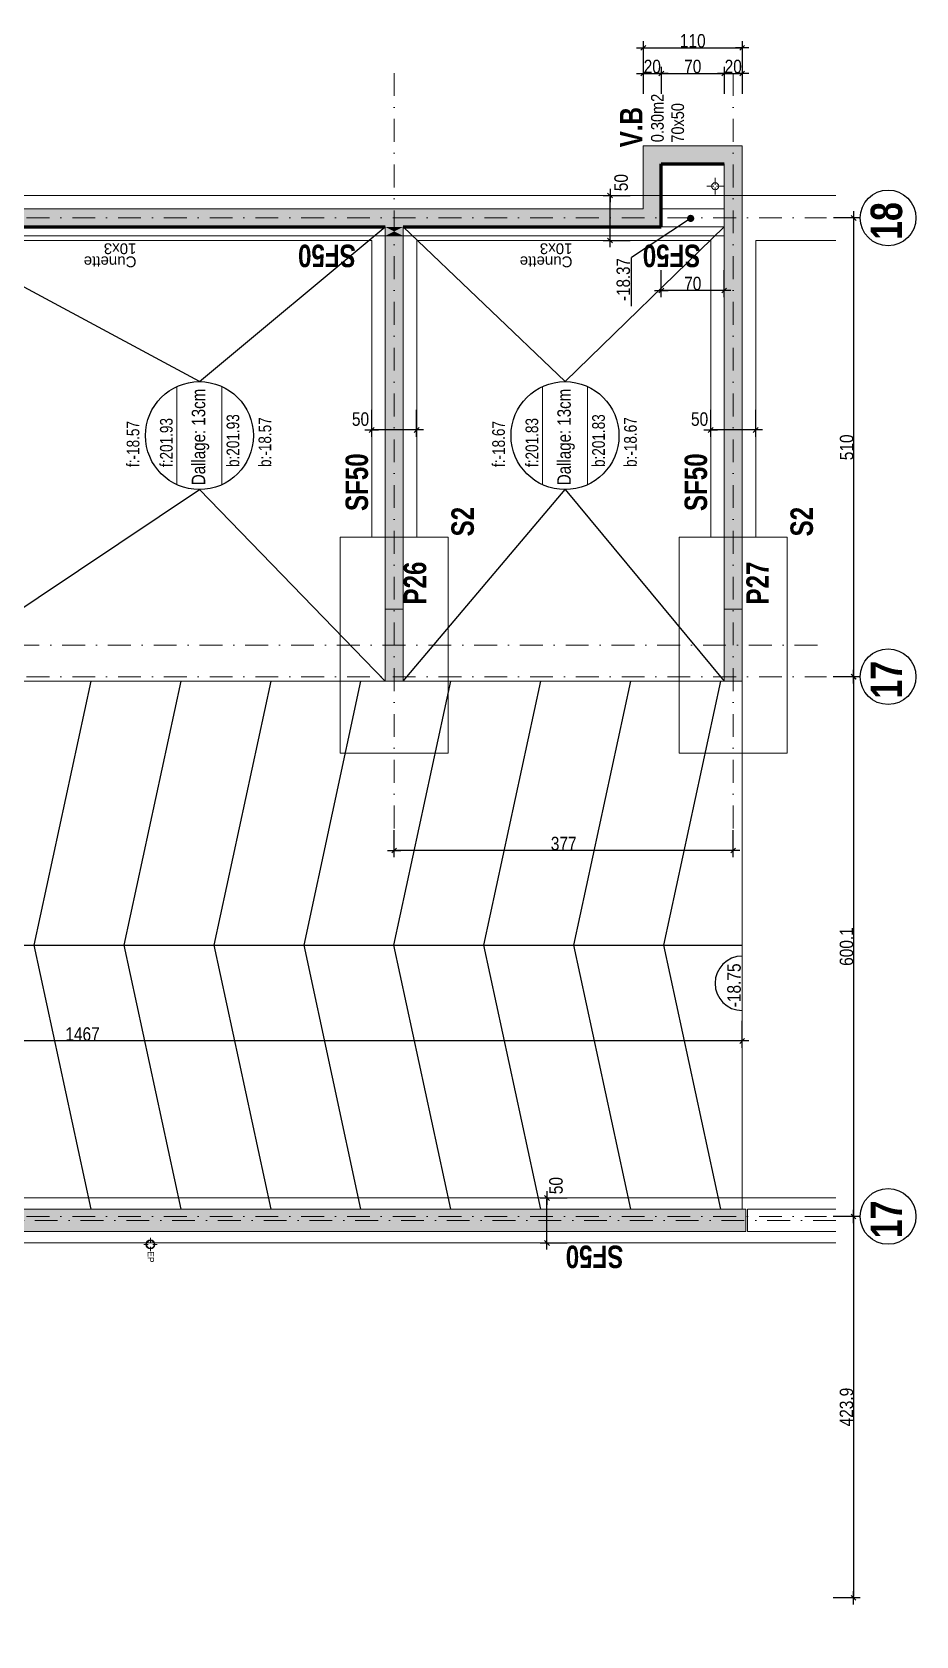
# Model space of a CAD drawing. Header units: centimetres. Extents: x -14085 to 643619, y -47998 to 35592.
# Drawn here: x 63879 to 64862, y 2616 to 4399 of the extents above; entities that cross this region are included whole.
import ezdxf
from ezdxf.enums import TextEntityAlignment as Align

# ---------------------------------------------------------------- set-up
doc = ezdxf.new("R2010")
doc.units = ezdxf.units.CM
doc.header["$PDMODE"] = 1
doc.header["$PDSIZE"] = -2
doc.linetypes.add('TIRETPTX2', pattern=[50.8, 25.4, -12.7, 0, -12.7])
for name, color, linetype in [('01_cote_gen', 4, 'Continuous'), ('01_linteaux', 2, 'Continuous'), ('01_poch_murs', 253, 'Continuous'), ('01_poch_poteaux', 250, 'Continuous'), ('01_texte', 230, 'Continuous'), ('AA_COTES', 2, 'Continuous')]:
    doc.layers.add(name, color=color, linetype=linetype)
for name, color, linetype, lineweight in [('01_murs_coup', 5, 'Continuous', 60), ('01_sem', 42, 'Continuous', 15), ('01_tram_axes', 2, 'TIRETPTX2', 9), ('B Général', 7, 'Continuous', 5), ('C ANNOTATIONS-prestations', 7, 'Continuous', 5)]:
    doc.layers.add(name, color=color, linetype=linetype, lineweight=lineweight)
doc.styles.add('ARIAL NA', font='ARIALN.TTF')
doc.styles.add('Arial Narrow', font='ARIALN.TTF')
doc.styles.add('Eurostile', font='')
doc.styles.add('impact', font='impact.ttf')
doc.styles.add('MATTE_TXT', font='arial.ttf')
doc.styles.add('STYLE2', font='ARIALN.TTF')
doc.styles.get('Eurostile').set_extended_font_data('Eurostile')
doc.dimstyles.new('JB50', dxfattribs={"dimscale": 0.1, "dimtxt": 150, "dimasz": 15, "dimexe": 0.1, "dimexo": 0.1, "dimgap": 0.09, "dimtad": 1, "dimdec": 1, "dimdsep": 46, "dimtxsty": 'STYLE2', "dimblk1": 'BOND_G', "dimblk2": 'BOND_D', "dimsah": 1, "dimcen": 1.5, "dimdle": 0.01, "dimse1": 1, "dimse2": 1, "dimclrd": 4, "dimclre": 2, "dimclrt": 6, "dimazin": 2, "dimtfac": 2.333333, "dimtdec": 1, "dimtix": 1, "dimtmove": 2, "dimatfit": 3, "dimldrblk": 'BOND_G', "dimfxl": 1, "dimtolj": 1, "dimtzin": 0, "dimarcsym": 0})

# ---------------------------------------------------------------- blocks, each defined once
blk = doc.blocks.new('EP')
at = {"layer": 'B Général', "color": 7, "linetype": 'Continuous', "lineweight": 5}
for p, q in [((-7.5, 0), (-2.5, 0)), ((0, 7.5), (0, 2.5)), ((7.5, 0), (2.5, 0)), ((0, -7.5), (0, -2.5))]:
    blk.add_line(p, q, dxfattribs=at)
at = {"layer": 'B Général', "color": 7, "linetype": 'Continuous', "lineweight": 5, "flags": 128}
for points in [[(-5, 0, -1), (5, 0, -1)], [(-4.3, 0, -1), (4.3, 0, -1)]]:
    blk.add_lwpolyline(points, format="xyb", close=True, dxfattribs=at)
at = {"layer": 'C ANNOTATIONS-prestations', "insert": (7.5, 4), "char_height": 7.06, "attachment_point": 1, "line_spacing_factor": 0.894142, "style": 'Eurostile'}
blk.add_mtext('EP', dxfattribs=at)
blk = doc.blocks.new('BOND_G')
at = {"layer": 'AA_COTES', "color": 0}
for p, q in [((0, -5), (0, 15)), ((5, 0), (-5, 0)), ((1.8, 1.8), (-1.8, -1.8))]:
    blk.add_line(p, q, dxfattribs=at)
blk = doc.blocks.new('BOND_D')
at = {"layer": 'AA_COTES', "color": 0}
for p, q in [((5, 0), (-5, 0)), ((-1.8, -1.8), (1.8, 1.8)), ((0, 5), (0, -15))]:
    blk.add_line(p, q, dxfattribs=at)
blk = doc.blocks.new('*D1871')
at = {"layer": '01_cote_gen', "color": 4, "lineweight": -2, "transparency": 16777216}
blk.add_line((64682.2, 3956.5), (64635.2, 3956.5), dxfattribs=at)
at = {"layer": 'Defpoints', "color": 0, "lineweight": 0, "transparency": 16777216}
for p in [(64633.7, 3966.2), (64683.7, 3966.2), (64633.7, 3956.5)]:
    blk.add_point(p, dxfattribs=at)
at = {"layer": '01_cote_gen', "color": 4, "lineweight": -2, "transparency": 16777216, "xscale": 1.5, "yscale": 1.5, "zscale": 1.5, "rotation": 180}
blk.add_blockref('BOND_D', (64633.7, 3956.5), dxfattribs=at)
at = {"layer": '01_cote_gen', "color": 4, "lineweight": -2, "transparency": 16777216, "xscale": 1.5, "yscale": 1.5, "zscale": 1.5}
blk.add_blockref('BOND_G', (64683.7, 3956.5), dxfattribs=at)
at = {"layer": '01_cote_gen', "color": 6, "lineweight": 0, "transparency": 16777216, "insert": (64621.3, 3968.5), "char_height": 15, "attachment_point": 5, "style": 'STYLE2'}
blk.add_mtext('\\A1;50', dxfattribs=at)
blk = doc.blocks.new('*D1858')
at = {"layer": '01_cote_gen', "color": 4, "lineweight": -2, "transparency": 16777216}
blk.add_line((64305.2, 3956.5), (64258.2, 3956.5), dxfattribs=at)
at = {"layer": 'Defpoints', "color": 0, "lineweight": 0, "transparency": 16777216}
for p in [(64256.7, 3966.2), (64306.7, 3966.2), (64256.7, 3956.5)]:
    blk.add_point(p, dxfattribs=at)
at = {"layer": '01_cote_gen', "color": 4, "lineweight": -2, "transparency": 16777216, "xscale": 1.5, "yscale": 1.5, "zscale": 1.5, "rotation": 180}
blk.add_blockref('BOND_D', (64256.7, 3956.5), dxfattribs=at)
at = {"layer": '01_cote_gen', "color": 4, "lineweight": -2, "transparency": 16777216, "xscale": 1.5, "yscale": 1.5, "zscale": 1.5}
blk.add_blockref('BOND_G', (64306.7, 3956.5), dxfattribs=at)
at = {"layer": '01_cote_gen', "color": 6, "lineweight": 0, "transparency": 16777216, "insert": (64244.3, 3968.5), "char_height": 15, "attachment_point": 5, "style": 'STYLE2'}
blk.add_mtext('\\A1;50', dxfattribs=at)
blk = doc.blocks.new('*D1872')
at = {"layer": '01_cote_gen', "color": 4, "lineweight": -2, "transparency": 16777216}
blk.add_line((64521.7, 4168.7), (64521.7, 4215.7), dxfattribs=at)
at = {"layer": 'Defpoints', "color": 0, "lineweight": 0, "transparency": 16777216}
for p in [(64488.9, 4217.2), (64521.7, 4217.2), (64538, 4167.2)]:
    blk.add_point(p, dxfattribs=at)
at = {"layer": '01_cote_gen', "color": 4, "lineweight": -2, "transparency": 16777216, "xscale": 1.5, "yscale": 1.5, "zscale": 1.5}
for name, p, rotation in [('BOND_D', (64521.7, 4217.2), 90), ('BOND_G', (64521.7, 4167.2), 270)]:
    blk.add_blockref(name, p, dxfattribs=dict(at, rotation=rotation))
at = {"layer": '01_cote_gen', "color": 6, "lineweight": 0, "transparency": 16777216, "insert": (64534.1, 4231.5), "char_height": 15, "attachment_point": 5, "rotation": 90, "style": 'STYLE2'}
blk.add_mtext('\\A1;50', dxfattribs=at)
blk = doc.blocks.new('*D1849')
at = {"layer": '01_cote_gen', "color": 4, "lineweight": -2, "transparency": 16777216}
blk.add_line((64451.6, 3054.2), (64451.6, 3101.2), dxfattribs=at)
at = {"layer": 'Defpoints', "color": 0, "lineweight": 0, "transparency": 16777216}
for p in [(64448.3, 3102.7), (64451.6, 3102.7), (64448.3, 3052.7)]:
    blk.add_point(p, dxfattribs=at)
at = {"layer": '01_cote_gen', "color": 4, "lineweight": -2, "transparency": 16777216, "xscale": 1.5, "yscale": 1.5, "zscale": 1.5}
for name, p, rotation in [('BOND_D', (64451.6, 3102.7), 90), ('BOND_G', (64451.6, 3052.7), 270)]:
    blk.add_blockref(name, p, dxfattribs=dict(at, rotation=rotation))
at = {"layer": '01_cote_gen', "color": 6, "lineweight": 0, "transparency": 16777216, "insert": (64461.7, 3116.4), "char_height": 15, "attachment_point": 5, "rotation": 90, "style": 'STYLE2'}
blk.add_mtext('\\A1;50', dxfattribs=at)
blk = doc.blocks.new('*D1862')
at = {"layer": '01_cote_gen', "color": 4, "lineweight": -2, "transparency": 16777216}
blk.add_line((64647.2, 4111.5), (64580.2, 4111.5), dxfattribs=at)
at = {"layer": 'Defpoints', "color": 0, "lineweight": 0, "transparency": 16777216}
for p in [(64578.7, 4182.2), (64648.7, 4182.2), (64578.7, 4111.5)]:
    blk.add_point(p, dxfattribs=at)
at = {"layer": '01_cote_gen', "color": 4, "lineweight": -2, "transparency": 16777216, "xscale": 1.5, "yscale": 1.5, "zscale": 1.5, "rotation": 180}
blk.add_blockref('BOND_D', (64578.7, 4111.5), dxfattribs=at)
at = {"layer": '01_cote_gen', "color": 4, "lineweight": -2, "transparency": 16777216, "xscale": 1.5, "yscale": 1.5, "zscale": 1.5}
blk.add_blockref('BOND_G', (64648.7, 4111.5), dxfattribs=at)
at = {"layer": '01_cote_gen', "color": 6, "lineweight": 0, "transparency": 16777216, "insert": (64613.7, 4119.2), "char_height": 15, "attachment_point": 5, "style": 'STYLE2'}
blk.add_mtext('\\A1;70', dxfattribs=at)
blk = doc.blocks.new('*D1851')
at = {"layer": '01_cote_gen', "color": 4, "lineweight": -2, "transparency": 16777216}
blk.add_line((64792.6, 4190.7), (64792.6, 3683.7), dxfattribs=at)
at = {"layer": 'Defpoints', "color": 0, "lineweight": 0, "transparency": 16777216}
for p in [(64784.2, 4192.2), (64784.2, 3682.2), (64792.6, 3682.2)]:
    blk.add_point(p, dxfattribs=at)
at = {"layer": '01_cote_gen', "color": 4, "lineweight": -2, "transparency": 16777216, "xscale": 1.5, "yscale": 1.5, "zscale": 1.5}
for name, p, rotation in [('BOND_G', (64792.6, 4192.2), 90), ('BOND_D', (64792.6, 3682.2), 270)]:
    blk.add_blockref(name, p, dxfattribs=dict(at, rotation=rotation))
at = {"layer": '01_cote_gen', "color": 6, "lineweight": 0, "transparency": 16777216, "insert": (64784.9, 3937.2), "char_height": 15, "attachment_point": 5, "rotation": 90, "style": 'STYLE2'}
blk.add_mtext('\\A1;510', dxfattribs=at)
blk = doc.blocks.new('*D1852')
at = {"layer": '01_cote_gen', "color": 4, "lineweight": -2, "transparency": 16777216}
blk.add_line((64792.4, 3680.7), (64792.4, 3083.6), dxfattribs=at)
at = {"layer": 'Defpoints', "color": 0, "lineweight": 0, "transparency": 16777216}
for p in [(64784.2, 3682.2), (64792.4, 3082.1), (64792.4, 3082.1)]:
    blk.add_point(p, dxfattribs=at)
at = {"layer": '01_cote_gen', "color": 4, "lineweight": -2, "transparency": 16777216, "xscale": 1.5, "yscale": 1.5, "zscale": 1.5}
for name, p, rotation in [('BOND_G', (64792.4, 3682.2), 90), ('BOND_D', (64792.4, 3082.1), 270)]:
    blk.add_blockref(name, p, dxfattribs=dict(at, rotation=rotation))
at = {"layer": '01_cote_gen', "color": 6, "lineweight": 0, "transparency": 16777216, "insert": (64784.7, 3382.2), "char_height": 15, "attachment_point": 5, "rotation": 90, "style": 'STYLE2'}
blk.add_mtext('\\A1;600.1', dxfattribs=at)
blk = doc.blocks.new('*D1853')
at = {"layer": '01_cote_gen', "color": 4, "lineweight": -2, "transparency": 16777216}
blk.add_line((64792.4, 3080.6), (64792.4, 2659.7), dxfattribs=at)
at = {"layer": 'Defpoints', "color": 0, "lineweight": 0, "transparency": 16777216}
for p in [(64792.4, 3082.1), (64776.1, 2658.2), (64792.4, 2658.2)]:
    blk.add_point(p, dxfattribs=at)
at = {"layer": '01_cote_gen', "color": 4, "lineweight": -2, "transparency": 16777216, "xscale": 1.5, "yscale": 1.5, "zscale": 1.5}
for name, p, rotation in [('BOND_G', (64792.4, 3082.1), 90), ('BOND_D', (64792.4, 2658.2), 270)]:
    blk.add_blockref(name, p, dxfattribs=dict(at, rotation=rotation))
at = {"layer": '01_cote_gen', "color": 6, "lineweight": 0, "transparency": 16777216, "insert": (64784.7, 2870.2), "char_height": 15, "attachment_point": 5, "rotation": 90, "style": 'STYLE2'}
blk.add_mtext('\\A1;423.9', dxfattribs=at)
blk = doc.blocks.new('*D1866')
at = {"layer": '01_cote_gen', "color": 4, "lineweight": -2, "transparency": 16777216}
blk.add_line((64657.2, 3488.9), (64283.2, 3488.9), dxfattribs=at)
at = {"layer": 'Defpoints', "color": 0, "lineweight": 0, "transparency": 16777216}
for p in [(64281.7, 3513.3), (64658.7, 3513.3), (64281.7, 3488.9)]:
    blk.add_point(p, dxfattribs=at)
at = {"layer": '01_cote_gen', "color": 4, "lineweight": -2, "transparency": 16777216, "xscale": 1.5, "yscale": 1.5, "zscale": 1.5, "rotation": 180}
blk.add_blockref('BOND_D', (64281.7, 3488.9), dxfattribs=at)
at = {"layer": '01_cote_gen', "color": 4, "lineweight": -2, "transparency": 16777216, "xscale": 1.5, "yscale": 1.5, "zscale": 1.5}
blk.add_blockref('BOND_G', (64658.7, 3488.9), dxfattribs=at)
at = {"layer": '01_cote_gen', "color": 6, "lineweight": 0, "transparency": 16777216, "insert": (64470.2, 3496.6), "char_height": 15, "attachment_point": 5, "style": 'STYLE2'}
blk.add_mtext('\\A1;377', dxfattribs=at)
blk = doc.blocks.new('*D1867')
at = {"layer": '01_cote_gen', "color": 4, "lineweight": -2, "transparency": 16777216}
blk.add_line((64280.2, -24.3), (63738.2, -24.3), dxfattribs=at)
at = {"layer": 'Defpoints', "color": 0, "lineweight": 0, "transparency": 16777216}
for p in [(63736.7, 3513.3), (64281.7, 0), (63736.7, -24.3)]:
    blk.add_point(p, dxfattribs=at)
at = {"layer": '01_cote_gen', "color": 4, "lineweight": -2, "transparency": 16777216, "xscale": 1.5, "yscale": 1.5, "zscale": 1.5, "rotation": 180}
blk.add_blockref('BOND_D', (63736.7, -24.3), dxfattribs=at)
at = {"layer": '01_cote_gen', "color": 4, "lineweight": -2, "transparency": 16777216, "xscale": 1.5, "yscale": 1.5, "zscale": 1.5}
blk.add_blockref('BOND_G', (64281.7, -24.3), dxfattribs=at)
at = {"layer": '01_cote_gen', "color": 6, "lineweight": 0, "transparency": 16777216, "insert": (64009.2, -16.7), "char_height": 15, "attachment_point": 5, "style": 'STYLE2'}
blk.add_mtext('\\A1;545', dxfattribs=at)
blk = doc.blocks.new('*D1861')
at = {"layer": '01_cote_gen', "color": 4, "lineweight": -2, "transparency": 16777216}
blk.add_line((64667.2, 3277.2), (63203.2, 3277.2), dxfattribs=at)
at = {"layer": 'Defpoints', "color": 0, "lineweight": 0, "transparency": 16777216}
for p in [(63201.7, 3289.8), (64668.7, 3283.5), (63201.7, 3277.2)]:
    blk.add_point(p, dxfattribs=at)
at = {"layer": '01_cote_gen', "color": 4, "lineweight": -2, "transparency": 16777216, "xscale": 1.5, "yscale": 1.5, "zscale": 1.5, "rotation": 180}
blk.add_blockref('BOND_D', (63201.7, 3277.2), dxfattribs=at)
at = {"layer": '01_cote_gen', "color": 4, "lineweight": -2, "transparency": 16777216, "xscale": 1.5, "yscale": 1.5, "zscale": 1.5}
blk.add_blockref('BOND_G', (64668.7, 3277.2), dxfattribs=at)
at = {"layer": '01_cote_gen', "color": 6, "lineweight": 0, "transparency": 16777216, "insert": (63935.2, 3284.8), "char_height": 15, "attachment_point": 5, "style": 'STYLE2'}
blk.add_mtext('\\A1;1467', dxfattribs=at)
blk = doc.blocks.new('*D1854')
at = {"layer": '01_cote_gen', "color": 4, "lineweight": -2, "transparency": 16777216}
blk.add_line((64560.2, 4381.3), (64667.2, 4381.3), dxfattribs=at)
at = {"layer": 'Defpoints', "color": 0, "lineweight": 0, "transparency": 16777216}
for p in [(64668.7, 4381.3), (64558.7, 4275.3), (64668.7, 4275.3)]:
    blk.add_point(p, dxfattribs=at)
at = {"layer": '01_cote_gen', "color": 4, "lineweight": -2, "transparency": 16777216, "xscale": 1.5, "yscale": 1.5, "zscale": 1.5, "rotation": 180}
blk.add_blockref('BOND_G', (64558.7, 4381.3), dxfattribs=at)
at = {"layer": '01_cote_gen', "color": 4, "lineweight": -2, "transparency": 16777216, "xscale": 1.5, "yscale": 1.5, "zscale": 1.5}
blk.add_blockref('BOND_D', (64668.7, 4381.3), dxfattribs=at)
at = {"layer": '01_cote_gen', "color": 6, "lineweight": 0, "transparency": 16777216, "insert": (64613.7, 4389), "char_height": 15, "attachment_point": 5, "style": 'STYLE2'}
blk.add_mtext('\\A1;110', dxfattribs=at)
blk = doc.blocks.new('*D1855')
at = {"layer": '01_cote_gen', "color": 4, "lineweight": -2, "transparency": 16777216}
blk.add_line((64560.2, 4352.8), (64577.2, 4352.8), dxfattribs=at)
at = {"layer": 'Defpoints', "color": 0, "lineweight": 0, "transparency": 16777216}
for p in [(64578.7, 4352.8), (64558.7, 4275.3), (64578.7, 4255.1)]:
    blk.add_point(p, dxfattribs=at)
at = {"layer": '01_cote_gen', "color": 4, "lineweight": -2, "transparency": 16777216, "xscale": 1.5, "yscale": 1.5, "zscale": 1.5, "rotation": 180}
blk.add_blockref('BOND_G', (64558.7, 4352.8), dxfattribs=at)
at = {"layer": '01_cote_gen', "color": 4, "lineweight": -2, "transparency": 16777216, "xscale": 1.5, "yscale": 1.5, "zscale": 1.5}
blk.add_blockref('BOND_D', (64578.7, 4352.8), dxfattribs=at)
at = {"layer": '01_cote_gen', "color": 6, "lineweight": 0, "transparency": 16777216, "insert": (64568.7, 4360.5), "char_height": 15, "attachment_point": 5, "style": 'STYLE2'}
blk.add_mtext('\\A1;20', dxfattribs=at)
blk = doc.blocks.new('*D1856')
at = {"layer": '01_cote_gen', "color": 4, "lineweight": -2, "transparency": 16777216}
blk.add_line((64580.2, 4352.8), (64647.2, 4352.8), dxfattribs=at)
at = {"layer": 'Defpoints', "color": 0, "lineweight": 0, "transparency": 16777216}
for p in [(64648.7, 4352.8), (64578.7, 4339.4), (64648.7, 4250)]:
    blk.add_point(p, dxfattribs=at)
at = {"layer": '01_cote_gen', "color": 4, "lineweight": -2, "transparency": 16777216, "xscale": 1.5, "yscale": 1.5, "zscale": 1.5, "rotation": 180}
blk.add_blockref('BOND_G', (64578.7, 4352.8), dxfattribs=at)
at = {"layer": '01_cote_gen', "color": 4, "lineweight": -2, "transparency": 16777216, "xscale": 1.5, "yscale": 1.5, "zscale": 1.5}
blk.add_blockref('BOND_D', (64648.7, 4352.8), dxfattribs=at)
at = {"layer": '01_cote_gen', "color": 6, "lineweight": 0, "transparency": 16777216, "insert": (64613.7, 4360.5), "char_height": 15, "attachment_point": 5, "style": 'STYLE2'}
blk.add_mtext('\\A1;70', dxfattribs=at)
blk = doc.blocks.new('*D1857')
at = {"layer": '01_cote_gen', "color": 4, "lineweight": -2, "transparency": 16777216}
blk.add_line((64650.2, 4352.8), (64667.2, 4352.8), dxfattribs=at)
at = {"layer": 'Defpoints', "color": 0, "lineweight": 0, "transparency": 16777216}
for p in [(64668.7, 4352.8), (64648.7, 4334.9), (64668.7, 4275.3)]:
    blk.add_point(p, dxfattribs=at)
at = {"layer": '01_cote_gen', "color": 4, "lineweight": -2, "transparency": 16777216, "xscale": 1.5, "yscale": 1.5, "zscale": 1.5, "rotation": 180}
blk.add_blockref('BOND_G', (64648.7, 4352.8), dxfattribs=at)
at = {"layer": '01_cote_gen', "color": 4, "lineweight": -2, "transparency": 16777216, "xscale": 1.5, "yscale": 1.5, "zscale": 1.5}
blk.add_blockref('BOND_D', (64668.7, 4352.8), dxfattribs=at)
at = {"layer": '01_cote_gen', "color": 6, "lineweight": 0, "transparency": 16777216, "insert": (64658.7, 4360.5), "char_height": 15, "attachment_point": 5, "style": 'STYLE2'}
blk.add_mtext('\\A1;20', dxfattribs=at)

msp = doc.modelspace()

# ---------------------------------------------------------------- hatches: boundary and pattern name
at = {"layer": '01_poch_murs', "lineweight": 0}
h = msp.add_hatch(color=256, dxfattribs=at)
h.dxf.hatch_style = 1
h.paths.add_polyline_path([(61516.71, 4202.2), (61513.08, 3438.78), (61513.57, 2054.23), (61538.57, 2054.24), (61538.08, 3438.72), (61541.62, 4182.66), (61567.74, 4182.53), (61567.74, 4252.2), (61637.74, 4252.2), (61637.74, 4182.2), (62083.74, 4182.2), (62083.74, 3677.2), (62103.74, 3677.2), (62103.74, 4182.2), (62303.74, 4182.2), (62303.74, 3757.2), (62323.74, 3757.2), (62323.74, 4182.2), (62583.74, 4182.2), (62583.74, 3757.2), (62603.74, 3757.2), (62603.74, 4182.2), (63181.74, 4182.2), (63181.74, 3757.2), (63201.74, 3757.2), (63201.74, 4182.2), (63727.74, 4182.2), (63727.74, 3757.13), (63745.74, 3757.13), (63745.74, 3794.2), (63745.74, 3794.2), (63745.74, 3876.2), (63745.74, 4182.2), (64271.74, 4182.2), (64271.74, 3757.2), (64291.74, 3757.2), (64291.74, 4182.2), (64578.73, 4182.2), (64578.73, 4252.2), (64648.73, 4252.2), (64648.73, 3757.2), (64668.73, 3757.2), (64668.73, 4272.4), (64558.73, 4272.4), (64558.73, 4202.2), (61657.74, 4202.2), (61657.74, 4272.2), (61547.72, 4272.2), (61547.72, 4202.2)])
h = msp.add_hatch(color=256, dxfattribs=at)
h.dxf.hatch_style = 1
h.paths.add_polyline_path([(63242.74, 3090.25), (63242.74, 3065.25), (63720.83, 3065.25), (63720.83, 2945.25), (63262.74, 2945.25), (63262.74, 2925.25), (63720.83, 2925.25), (63720.83, 2665.24), (63286.78, 2665.24), (63286.78, 2645.24), (63720.83, 2645.24), (63720.83, 2074.24), (63286.78, 2074.24), (63286.78, 2054.24), (63745.83, 2054.24), (63745.83, 3065.25), (63762.74, 3065.25), (63792.74, 3065.25), (64672.73, 3065.25), (64672.73, 3090.25)])
at = {"layer": '01_poch_poteaux', "lineweight": 0}
h = msp.add_hatch(color=256, dxfattribs=at)
h.dxf.hatch_style = 1
h.paths.add_polyline_path([(64271.74, 3757.2), (64271.74, 3677.2), (64291.74, 3677.2), (64291.74, 3757.2)])
h = msp.add_hatch(color=256, dxfattribs=at)
h.dxf.hatch_style = 1
h.paths.add_polyline_path([(64648.73, 3757.2), (64648.73, 3677.2), (64668.73, 3677.2), (64668.73, 3757.2)])

# ---------------------------------------------------------------- linework, layer by layer
at = {"layer": '01_linteaux', "lineweight": 0}
for p, q in [((64578.73, 4202.2), (64648.73, 4202.2)), ((64578.73, 4182.2), (64648.73, 4182.2))]:
    msp.add_line(p, q, dxfattribs=at)
at = {"layer": '01_murs_coup', "lineweight": 18}
for p, q in [((64558.73, 4202.2), (64558.73, 4272.4)), ((64558.73, 4272.4), (64668.73, 4272.4)), ((64668.73, 4272.4), (64668.73, 3677.2)), ((64578.73, 4252.2), (64648.73, 4252.2)), ((64648.73, 4252.2), (64648.73, 3677.2)), ((64637.06, 4227.52), (64629.25, 4227.52)), ((64638.62, 4229.08), (64638.62, 4236.89)), ((64638.62, 4225.96), (64638.62, 4218.14)), ((64640.19, 4227.52), (64648, 4227.52)), ((61657.74, 4202.2), (64558.73, 4202.2)), ((64271.74, 3677.2), (64271.74, 4182.2)), ((64291.74, 3677.2), (64291.74, 4182.2)), ((63162.74, 3090.25), (64672.73, 3090.25)), ((64672.73, 3090.25), (64672.73, 3065.25)), ((64674.73, 3090.25), (64772.84, 3090.25)), ((64674.73, 3090.25), (64674.73, 3065.25)), ((63745.83, 3065.25), (64672.73, 3065.25)), ((64674.73, 3065.25), (64772.84, 3065.25))]:
    msp.add_line(p, q, dxfattribs=at)
at = {"layer": '01_murs_coup', "lineweight": 5}
for p, q in [((64558.73, 4202.2), (64558.73, 4272.4)), ((64558.73, 4272.4), (64668.73, 4272.4)), ((64668.73, 4272.4), (64668.73, 3677.2)), ((64648.73, 4252.2), (64648.73, 3677.2)), ((64011.24, 4182.2), (64006.24, 4182.2)), ((64648.73, 3677.2), (64668.73, 3677.2))]:
    msp.add_line(p, q, dxfattribs=at)
at = {"layer": '01_murs_coup'}
for p, q in [((64578.73, 4182.2), (64578.73, 4252.2)), ((64578.73, 4252.2), (64648.73, 4252.2)), ((63745.74, 4182.2), (64271.74, 4182.2)), ((64291.74, 4182.2), (64578.73, 4182.2))]:
    msp.add_line(p, q, dxfattribs=at)
at = {"layer": '01_murs_coup', "linetype": 'Continuous', "lineweight": 5}
for p, q in [((64040.12, 3895.69), (64040.12, 4004.71)), ((64090.27, 3895.69), (64090.27, 4004.71)), ((64446.6, 3895.69), (64446.6, 4004.71)), ((64496.75, 3895.69), (64496.75, 4004.71))]:
    msp.add_line(p, q, dxfattribs=at)
at = {"layer": '01_murs_coup', "lineweight": 0}
msp.add_line((64271.74, 3677.2), (64291.74, 3677.2), dxfattribs=at)
at = {"layer": '01_murs_coup', "lineweight": 18}
msp.add_circle((64638.62, 4227.52), 3.91, dxfattribs=at)
at = {"layer": '01_poch_murs', "ltscale": 3}
for p, q in [((63881.47, 3383.72), (63944.79, 3677.2)), ((63981.47, 3383.72), (64044.79, 3677.2)), ((64081.47, 3383.72), (64144.79, 3677.2)), ((64181.47, 3383.72), (64244.79, 3677.2)), ((64281.47, 3383.72), (64344.79, 3677.2)), ((64381.47, 3383.72), (64444.79, 3677.2)), ((64481.47, 3383.72), (64544.79, 3677.2)), ((64581.47, 3383.72), (64644.79, 3677.2)), ((63201.74, 3383.72), (64668.73, 3383.72)), ((63944.79, 3090.25), (63881.47, 3383.72)), ((64044.79, 3090.25), (63981.47, 3383.72)), ((64144.79, 3090.25), (64081.47, 3383.72)), ((64244.79, 3090.25), (64181.47, 3383.72)), ((64344.79, 3090.25), (64281.47, 3383.72)), ((64444.79, 3090.25), (64381.47, 3383.72)), ((64544.79, 3090.25), (64481.47, 3383.72)), ((64644.79, 3090.25), (64581.47, 3383.72))]:
    msp.add_line(p, q, dxfattribs=at)
at = {"layer": '01_poch_poteaux', "lineweight": 5}
for p, q in [((64271.74, 3757.2), (64291.74, 3757.2)), ((64648.73, 3757.2), (64668.73, 3757.2))]:
    msp.add_line(p, q, dxfattribs=at)
at = {"layer": '01_sem', "lineweight": 5}
for p, q in [((61672.74, 4217.2), (64772.84, 4217.2)), ((61541.57, 4172.2), (64648.73, 4172.2)), ((63761.74, 4167.2), (64256.74, 4167.2)), ((64256.74, 4167.2), (64256.74, 3837.2)), ((64306.74, 4167.2), (64633.73, 4167.2)), ((64306.74, 4167.2), (64306.74, 3837.2)), ((64633.73, 4167.2), (64633.73, 3837.2)), ((64683.73, 4167.2), (64772.84, 4167.2)), ((64683.73, 4167.2), (64683.73, 3837.2)), ((64341.74, 3837.2), (64221.74, 3837.2)), ((64221.74, 3837.2), (64221.74, 3597.2)), ((64341.74, 3837.2), (64341.74, 3597.2)), ((64718.73, 3837.2), (64598.73, 3837.2)), ((64598.73, 3837.2), (64598.73, 3597.2)), ((64718.73, 3837.2), (64718.73, 3597.2)), ((64271.74, 3677.2), (63745.74, 3677.2)), ((64291.74, 3677.2), (64648.73, 3677.2)), ((64668.73, 3677.2), (64668.73, 3090.25)), ((64341.74, 3597.2), (64221.74, 3597.2)), ((64718.73, 3597.2), (64598.73, 3597.2))]:
    msp.add_line(p, q, dxfattribs=at)
at = {"layer": '01_sem', "ltscale": 2}
for p, q in [((64772.84, 3102.75), (63332.74, 3102.75)), ((64772.84, 3052.75), (63758.33, 3052.75))]:
    msp.add_line(p, q, dxfattribs=at)
at = {"layer": '01_sem', "lineweight": 5}
msp.add_solid([(64291.74, 4172.2), (64271.74, 4172.2), (64271.74, 4182.2), (64291.74, 4182.2)], dxfattribs=at)
at = {"layer": '01_texte'}
for p, q in [((64611.38, 4191.71), (64545.77, 4148.26)), ((64065.2, 4010.2), (63745.74, 4182.2)), ((64065.2, 4010.2), (64271.74, 4182.2)), ((64471.67, 4010.2), (64291.74, 4182.2)), ((64648.73, 4182.2), (64471.67, 4010.2)), ((64545.77, 4094.12), (64545.77, 4148.26)), ((63745.74, 3677.2), (64065.2, 3890.2)), ((64065.2, 3890.2), (64271.74, 3677.2)), ((64291.74, 3677.2), (64471.67, 3890.2)), ((64471.67, 3890.2), (64648.73, 3677.2))]:
    msp.add_line(p, q, dxfattribs=at)
at = {"layer": '01_texte', "const_width": 4}
msp.add_lwpolyline([(64611.38, 4189.71, 1), (64611.38, 4193.71, 1)], format="xyb", close=True, dxfattribs=at)
at = {"layer": '01_texte'}
for centre, radius in [((64830.87, 4192.2), 30.98), ((64065.2, 3950.2), 60), ((64471.67, 3950.2), 60), ((64830.87, 3682.2), 30.98), ((64830.87, 3082.14), 30.98)]:
    msp.add_circle(centre, radius, dxfattribs=at)
msp.add_arc((64668.73, 3341.37), 30.26, 90, 270, dxfattribs=at)
at = {"layer": '01_tram_axes'}
for p, q in [((64281.74, 4353.27), (64281.74, 3513.28)), ((64658.73, 4353.27), (64658.73, 3513.28)), ((61277.08, 4192.2), (64762.45, 4192.2)), ((64752.36, 3717.2), (61957.12, 3717.2)), ((61277.08, 3682.2), (64762.45, 3682.2)), ((61277.08, 3082.14), (64762.45, 3082.14)), ((64772.84, 3077.75), (63031.17, 3077.75))]:
    msp.add_line(p, q, dxfattribs=at)

# ---------------------------------------------------------------- block references
at = {"layer": 'B Général', "color": 7, "rotation": 270}
msp.add_blockref('EP', (64010.72, 3050.99), dxfattribs=at)

# ---------------------------------------------------------------- texts
at = {"layer": '01_texte'}
for s, height, rotation, style, p in [('0.30m2', 14.097, 90, 'Arial Narrow', (64581.41, 4276.39)), ('70x50', 14.097, 90, 'Arial Narrow', (64603.99, 4275.91)), ('10x3', 12, 180, 'MATTE_TXT', (63995.19, 4163.96)), ('10x3', 12, 180, 'MATTE_TXT', (64479.99, 4163.96)), ('Cunette', 12, 180, 'MATTE_TXT', (63995.19, 4149.42)), ('Cunette', 12, 180, 'MATTE_TXT', (64479.99, 4149.42)), ('-18.75', 15, 90, 'ARIAL NA', (64667.06, 3314.67))]:
    msp.add_text(s, height=height, rotation=rotation, dxfattribs=dict(at, style=style)).set_placement(p)
at = {"layer": '01_texte', "style": 'impact'}
for s, rotation, p in [('V.B', 90, (64565.27, 4315.51)), ('SF50', 180, (64174.84, 4170.02)), ('SF50', 180, (64558.11, 4170.02)), ('SF50', 90, (64260.1, 3930.49)), ('SF50', 90, (64637.1, 3930.49)), ('S2', 90, (64377.83, 3870.97)), ('S2', 90, (64754.83, 3870.97)), ('P26', 90, (64324.84, 3810.14)), ('P27', 90, (64705.74, 3810.14)), ('SF50', 180, (64472.45, 3057.23))]:
    msp.add_text(s, height=25, rotation=rotation, dxfattribs=at).set_placement(p, align=Align.BOTTOM_RIGHT)
for s, p in [('18', (64828.99, 4188.86)), ('17', (64828.99, 3678.86)), ('17', (64828.99, 3078.8))]:
    msp.add_text(s, height=35, rotation=90, dxfattribs=at).set_placement(p, align=Align.MIDDLE_CENTER)
at = {"layer": '01_texte', "style": 'MATTE_TXT', "width": 0.8}
msp.add_text('-18.37', height=15, rotation=90, dxfattribs=at).set_placement((64548.43, 4100.02), align=Align.BOTTOM_LEFT)
for p in [(64076.14, 3948.71), (64482.61, 3948.71)]:
    msp.add_text('Dallage: 13cm', height=15, rotation=90, dxfattribs=at).set_placement(p, align=Align.BOTTOM_CENTER)
at = {"layer": '01_texte', "style": 'Eurostile', "width": 0.8}
for s, p in [('f:-18.57', (63998.39, 3915.29)), ('f:201.93', (64035.42, 3915.29)), ('b:201.93', (64109.49, 3915.29)), ('b:-18.57', (64144.98, 3915.29)), ('f:-18.67', (64404.86, 3915.29)), ('f:201.83', (64441.89, 3915.29)), ('b:201.83', (64515.96, 3915.29)), ('b:-18.67', (64551.45, 3915.29))]:
    msp.add_text(s, height=14.097, rotation=90, dxfattribs=at).set_placement(p)

# ---------------------------------------------------------------- dimensions: what is measured, and where the dimension line sits
at = {"layer": '01_cote_gen', "lineweight": 0}
for base, p1, p2, angle, picture, middle in [((64668.73, 4381.35), (64558.73, 4275.26), (64668.73, 4275.26), 180, '*D1854', (64613.73, 4389.01)), ((64578.73, 4352.78), (64558.73, 4275.26), (64578.73, 4255.06), 180, '*D1855', (64568.73, 4360.45)), ((64648.73, 4352.78), (64578.73, 4339.36), (64648.73, 4250.05), 180, '*D1856', (64613.73, 4360.45)), ((64668.73, 4352.78), (64648.73, 4334.88), (64668.73, 4275.26), 180, '*D1857', (64658.73, 4360.45)), ((64792.61, 3682.2), (64784.23, 4192.2), (64784.23, 3682.2), 90, '*D1851', (64784.94, 3937.2)), ((64578.73, 4111.52), (64648.73, 4182.2), (64578.73, 4182.2), 180, '*D1862', (64613.73, 4119.18)), ((64792.38, 3082.14), (64784.23, 3682.2), (64792.38, 3082.14), 90, '*D1852', (64784.71, 3382.17)), ((63736.74, -24.33), (64281.74, 0), (63736.74, 3513.28), 180, '*D1867', (64009.24, -16.69)), ((64281.74, 3488.95), (64658.73, 3513.28), (64281.74, 3513.28), 180, '*D1866', (64470.23, 3496.62)), ((63201.74, 3277.16), (64668.73, 3283.51), (63201.74, 3289.8), 180, '*D1861', (63935.23, 3284.83)), ((64792.38, 2658.24), (64792.38, 3082.14), (64776.09, 2658.24), 90, '*D1853', (64784.71, 2870.19))]:
    dim = msp.add_linear_dim(base=base, p1=p1, p2=p2, angle=angle, dimstyle='JB50', dxfattribs=at)
    dim.commit()
    dim.dimension.update_dxf_attribs({"geometry": picture, "text_midpoint": middle})
for base, p1, p2, angle, picture, middle in [((64521.66, 4217.2), (64538.04, 4167.2), (64488.87, 4217.2), 90, '*D1872', (64534.11, 4231.48)), ((64256.74, 3956.53), (64306.74, 3966.2), (64256.74, 3966.2), 180, '*D1858', (64244.33, 3968.46)), ((64633.73, 3956.53), (64683.73, 3966.2), (64633.73, 3966.2), 180, '*D1871', (64621.32, 3968.46)), ((64451.62, 3102.75), (64448.35, 3052.75), (64448.35, 3102.75), 90, '*D1849', (64461.73, 3116.39))]:
    dim = msp.add_linear_dim(base=base, p1=p1, p2=p2, angle=angle, dimstyle='JB50', dxfattribs=at)
    dim.commit()
    dim.dimension.update_dxf_attribs({"geometry": picture, "text_midpoint": middle, "dimtype": 160})

doc.saveas('drawing.dxf')
